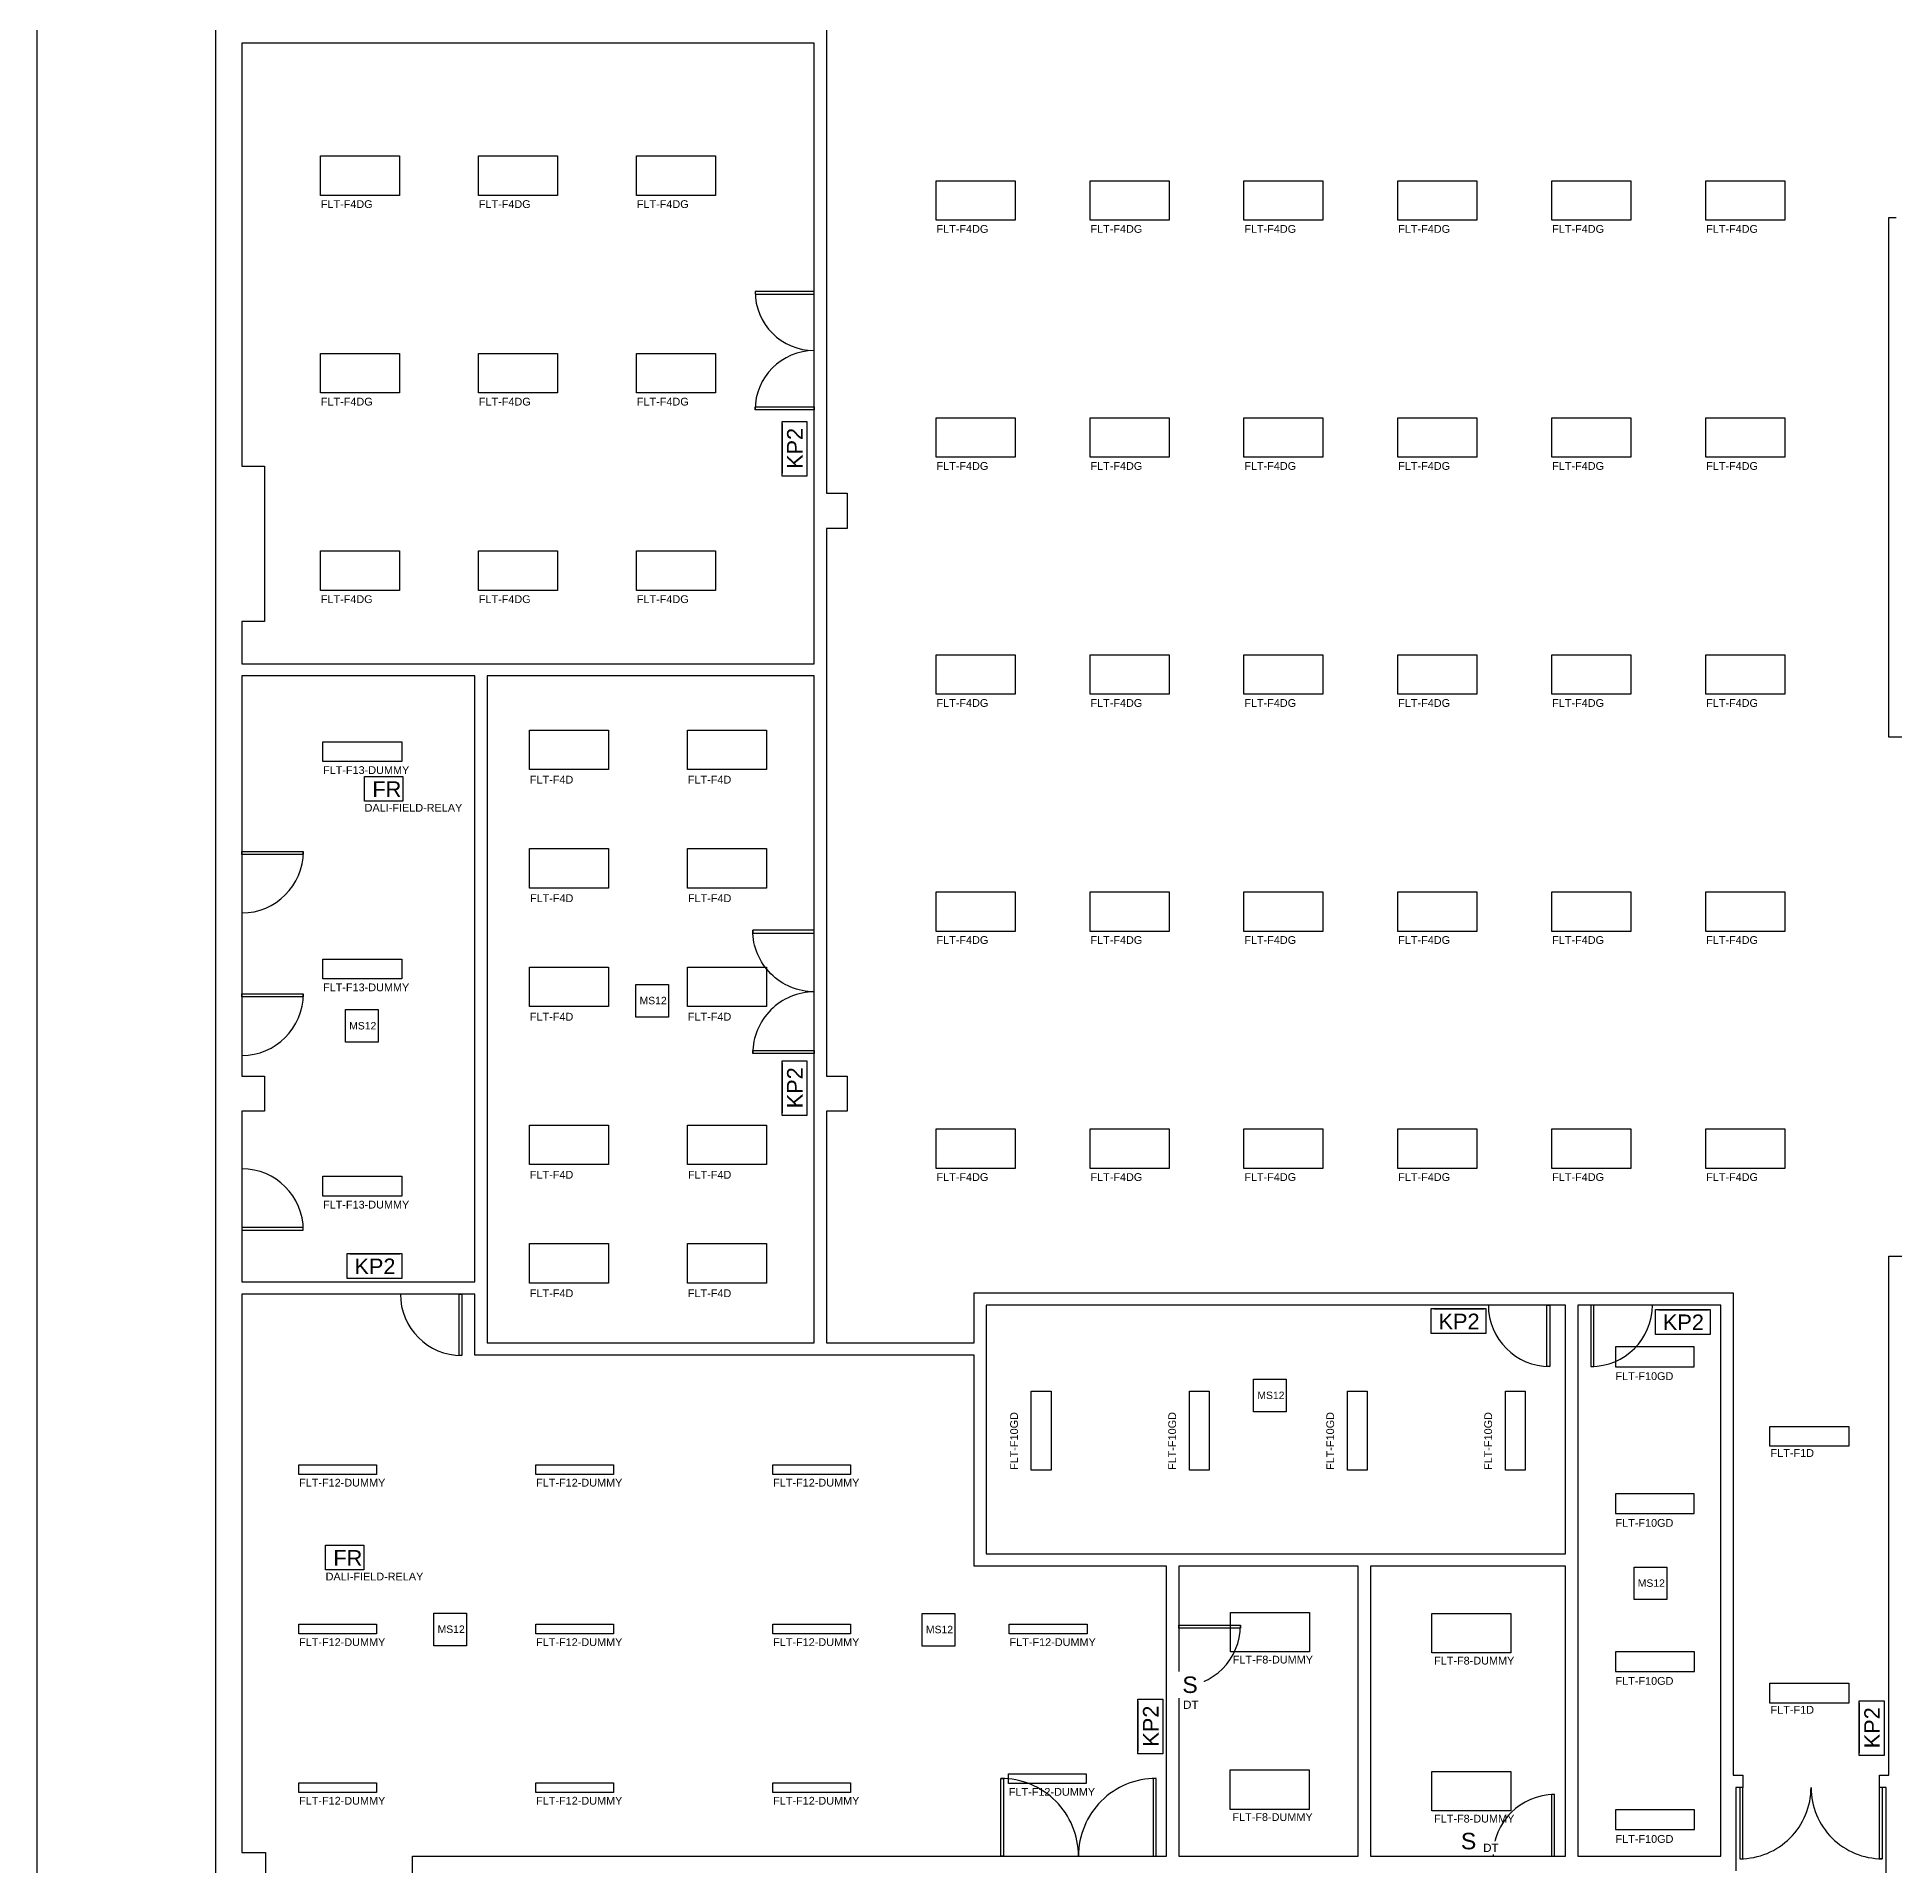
# Model space of a CAD drawing. Header units: inches. Extents: x 0 to 96268, y 0 to 72036.
# Drawn here: x 0 to 28685, y 25555 to 53791 of the extents above; entities that cross this region are included whole.
import ezdxf
from ezdxf.enums import TextEntityAlignment as Align

# ---------------------------------------------------------------- set-up
doc = ezdxf.new("R2010")
doc.units = ezdxf.units.IN
doc.header["$MEASUREMENT"] = 0
doc.layers.get('0').update_dxf_attribs({"color": 255})
doc.layers.add('FLT- Fixtures', color=90, linetype='Continuous')
doc.layers.add('FLT- Peripherals', color=170, linetype='Continuous')
doc.styles.get("Standard").update_dxf_attribs({"font": 'arial.ttf'})

# ---------------------------------------------------------------- blocks, each defined once
blk = doc.blocks.new('FLT-DMS12')
at = {"layer": 'FLT- Peripherals'}
blk.add_lwpolyline([(0, 504), (504, 504), (504, 0), (0, 0)], close=True, dxfattribs=at)
at = {"layer": 'FLT- Peripherals', "insert": (57, 313), "char_height": 114.8, "attachment_point": 1}
blk.add_mtext('MS12', dxfattribs=at)
blk = doc.blocks.new('FLT-KP2')
at = {"layer": 'FLT- Peripherals', "insert": (112, 307), "char_height": 240, "attachment_point": 1, "bg_fill": 3, "box_fill_scale": 1.3, "bg_fill_color": 256, "bg_fill_transparency": 0}
blk.add_mtext('KP2', dxfattribs=at)
at = {"layer": 'FLT- Peripherals'}
blk.add_lwpolyline([(0, 0), (0, 384), (844, 384), (844, 0)], close=True, dxfattribs=at)
blk = doc.blocks.new('FLT-F4DG')
at = {"layer": 'FLT- Fixtures'}
blk.add_lwpolyline([(0, 610), (1219, 610), (1219, 0), (0, 0)], close=True, dxfattribs=at)
blk.add_attdef('FLT-F4DG', text='', height=120, dxfattribs=at).set_placement((6, -194), (806, -194), align=Align.ALIGNED)
blk = doc.blocks.new('FLT-F4D')
at = {"layer": 'FLT- Fixtures'}
blk.add_lwpolyline([(0, 610), (1219, 610), (1219, 0), (0, 0)], close=True, dxfattribs=at)
blk.add_attdef('FLT-F4D', text='', height=120, dxfattribs=at).set_placement((6, -216), (676, -216), align=Align.ALIGNED)
blk = doc.blocks.new('FLT-F13-DUMMY')
at = {"layer": 'FLT- Fixtures'}
blk.add_lwpolyline([(0, 305), (1219, 305), (1219, 0), (0, 0)], close=True, dxfattribs=at)
blk.add_attdef('FLT-F13-DUMMY', text='', height=120, dxfattribs=at).set_placement((2, -193), (1334, -193), align=Align.ALIGNED)
blk = doc.blocks.new('FLT-F12-DUMMY')
at = {"layer": 'FLT- Fixtures'}
blk.add_lwpolyline([(0, 150), (1200, 150), (1200, 0), (0, 0)], close=True, dxfattribs=at)
blk.add_attdef('FLT-F12-DUMMY', text='', height=120, dxfattribs=at).set_placement((4, -188), (1336, -188), align=Align.ALIGNED)
blk = doc.blocks.new('FLT-FR')
at = {"layer": 'FLT- Fixtures', "insert": (120, 307), "char_height": 240, "attachment_point": 1, "bg_fill": 3, "box_fill_scale": 1.5, "bg_fill_color": 256, "bg_fill_transparency": 0}
blk.add_mtext('FR', dxfattribs=at)
at = {"layer": 'FLT- Fixtures'}
blk.add_lwpolyline([(0, 0), (0, 384), (591, 384), (591, 0)], close=True, dxfattribs=at)
blk.add_attdef('DALI-FIELD-RELAY', text='', height=120, dxfattribs=at).set_placement((0, -161), (1509, -161), align=Align.ALIGNED)
blk = doc.blocks.new('FLT-F8-DUMMY')
at = {"layer": 'FLT- Fixtures'}
blk.add_lwpolyline([(0, 610), (1219, 610), (1219, 0), (0, 0)], close=True, dxfattribs=at)
blk.add_attdef('FLT-F8-DUMMY', text='', height=120, dxfattribs=at).set_placement((36, -179), (1275, -179), align=Align.ALIGNED)
blk = doc.blocks.new('FLT-F1D')
at = {"layer": 'FLT- Fixtures'}
blk.add_lwpolyline([(0, 0), (0, 305), (1219, 305), (1219, 0)], close=True, dxfattribs=at)
blk.add_attdef('FLT-F1D', text='', height=120, dxfattribs=at).set_placement((10, -164), (681, -164), align=Align.ALIGNED)
blk = doc.blocks.new('FLT-F10GD')
at = {"layer": 'FLT- Fixtures'}
blk.add_lwpolyline([(1219, 0), (1219, 305), (0, 305), (0, 0)], close=True, dxfattribs=at)
blk.add_attdef('FLT-F10GD', text='', height=120, dxfattribs=at).set_placement((2, -206), (896, -206), align=Align.ALIGNED)

msp = doc.modelspace()

# ---------------------------------------------------------------- linework, layer by layer
msp.add_line((28491, 26764), (28491, 25664))
at = {"flags": 128}
for points in [[(3160, 44117), (6855, 44117), (12000, 44117), (12000, 46250), (12000, 46703), (12000, 53696), (3160, 53696), (3160, 47167), (3510, 47167), (3510, 44767), (3160, 44767)], [(3160, 40857), (3160, 37748), (3510, 37748), (3510, 37205), (3160, 37205), (3160, 34574), (6760, 34574), (6760, 40857), (6760, 43927), (3160, 43927), (3160, 42615), (3160, 42508)], [(12000, 37250), (12000, 37703), (12000, 43927), (6950, 43927), (6950, 40857), (6950, 34479), (6950, 33632), (8917, 33632), (12000, 33632), (12000, 33634), (12000, 36804)], [(23600, 34214), (14656, 34214), (14656, 33537), (14656, 30440), (14656, 30370), (16135, 30370), (17535, 30370), (20495, 30370), (23600, 30370)], [(24391, 34214), (23790, 34214), (23790, 30275), (23790, 25705), (24007, 25705), (25059, 25705), (26000, 25705), (26000, 26859), (26000, 34214)], [(20400, 30180), (17630, 30180), (17630, 29358), (17630, 25705), (20400, 25705), (20400, 25763)], [(23600, 25705), (23600, 30180), (20590, 30180), (20590, 25705), (22430, 25705), (23481, 25705)]]:
    msp.add_lwpolyline(points, close=True, dxfattribs=at)
for points in [[(29240, 42980), (28590, 42980), (28590, 46604), (28590, 47150), (28590, 51004), (28705, 51004)], [(17234, 25705), (17440, 25705), (17440, 30180), (16135, 30180), (16135, 30180), (14466, 30180), (14466, 33442), (6760, 33442), (6760, 34384), (3160, 34384), (3160, 34131), (3160, 25760), (3525, 25760), (3525, 25382), (5797, 25382), (5797, 25705), (17234, 25705)]]:
    msp.add_lwpolyline(points)
for points in [[(11085, 49866), (11085, 49821), (12000, 49821), (12000, 49866), (11085, 49866, 0.414213), (12000, 48951, 0.414213), (11085, 48036), (11085, 48081), (12000, 48081), (12000, 48036), (11085, 48036)], [(3160, 40268, 0.414213), (4110, 41218), (4110, 41173), (3160, 41173), (3160, 41218), (4110, 41218)], [(12000, 39050, -0.414265), (11050, 40000), (11050, 39955), (12000, 39955), (12000, 40000), (11050, 40000)], [(3160, 38068, 0.414213), (4110, 39018), (4110, 38973), (3160, 38973), (3160, 39018), (4110, 39018)], [(12000, 39050, 0.414265), (11050, 38100), (11050, 38145), (12000, 38145), (12000, 38100), (11050, 38100)], [(4110, 35368), (4110, 35413), (3160, 35413), (3160, 35368), (4110, 35368, 0.414213), (3160, 36318)], [(5609, 34384, 0.414213), (6559, 33434), (6514, 33434), (6514, 34384), (6559, 34384), (6559, 33434)], [(22408, 34214, 0.414213), (23358, 33264), (23313, 33264), (23313, 34214), (23358, 34214), (23358, 33264)], [(23991, 33264), (24036, 33264), (24036, 34214), (23991, 34214), (23991, 33264, 0.414213), (24941, 34214)], [(17630, 28319, 0.414213), (18580, 29269), (18580, 29224), (17630, 29224), (17630, 29269), (18580, 29269)], [(16079, 25705, 0.414265), (14879, 26905), (14924, 26905), (14924, 25705), (14879, 25705), (14879, 26905)], [(17279, 26905), (17234, 26905), (17234, 25705), (17279, 25705), (17279, 26905, 0.414265), (16079, 25705)], [(26291, 25664), (26336, 25664), (26336, 26764), (26291, 26764), (26291, 25664, 0.414265), (27391, 26764)], [(27391, 26764, 0.414265), (28491, 25664), (28446, 25664), (28446, 26764)], [(23430, 26655), (23385, 26655), (23385, 25705), (23430, 25705), (23430, 26655, 0.414213), (22480, 25705)]]:
    msp.add_lwpolyline(points, format="xyb")

# ---------------------------------------------------------------- block references
at = {"layer": 'FLT- Fixtures'}
for name, p, values in [('FLT-F4DG', (4374, 51347), {'FLT-F4DG': 'FLT-F4DG'}), ('FLT-F4DG', (6814, 51347), {'FLT-F4DG': 'FLT-F4DG'}), ('FLT-F4DG', (9254, 51347), {'FLT-F4DG': 'FLT-F4DG'}), ('FLT-F4DG', (13881, 50964), {'FLT-F4DG': 'FLT-F4DG'}), ('FLT-F4DG', (16258, 50964), {'FLT-F4DG': 'FLT-F4DG'}), ('FLT-F4DG', (18634, 50964), {'FLT-F4DG': 'FLT-F4DG'}), ('FLT-F4DG', (21011, 50964), {'FLT-F4DG': 'FLT-F4DG'}), ('FLT-F4DG', (23388, 50964), {'FLT-F4DG': 'FLT-F4DG'}), ('FLT-F4DG', (25765, 50964), {'FLT-F4DG': 'FLT-F4DG'}), ('FLT-F4DG', (4375, 48297), {'FLT-F4DG': 'FLT-F4DG'}), ('FLT-F4DG', (6815, 48297), {'FLT-F4DG': 'FLT-F4DG'}), ('FLT-F4DG', (9255, 48297), {'FLT-F4DG': 'FLT-F4DG'}), ('FLT-F4DG', (13881, 47304), {'FLT-F4DG': 'FLT-F4DG'}), ('FLT-F4DG', (16258, 47304), {'FLT-F4DG': 'FLT-F4DG'}), ('FLT-F4DG', (18634, 47304), {'FLT-F4DG': 'FLT-F4DG'}), ('FLT-F4DG', (21011, 47304), {'FLT-F4DG': 'FLT-F4DG'}), ('FLT-F4DG', (23388, 47304), {'FLT-F4DG': 'FLT-F4DG'}), ('FLT-F4DG', (25765, 47304), {'FLT-F4DG': 'FLT-F4DG'}), ('FLT-F4DG', (4374, 45247), {'FLT-F4DG': 'FLT-F4DG'}), ('FLT-F4DG', (6814, 45247), {'FLT-F4DG': 'FLT-F4DG'}), ('FLT-F4DG', (9254, 45247), {'FLT-F4DG': 'FLT-F4DG'}), ('FLT-F4DG', (13881, 43644), {'FLT-F4DG': 'FLT-F4DG'}), ('FLT-F4DG', (16258, 43644), {'FLT-F4DG': 'FLT-F4DG'}), ('FLT-F4DG', (18634, 43644), {'FLT-F4DG': 'FLT-F4DG'}), ('FLT-F4DG', (21011, 43644), {'FLT-F4DG': 'FLT-F4DG'}), ('FLT-F4DG', (23388, 43644), {'FLT-F4DG': 'FLT-F4DG'}), ('FLT-F4DG', (25765, 43644), {'FLT-F4DG': 'FLT-F4DG'}), ('FLT-F4D', (7603, 42482), {'FLT-F4D': 'FLT-F4D'}), ('FLT-F4D', (10042, 42482), {'FLT-F4D': 'FLT-F4D'}), ('FLT-F13-DUMMY', (4412, 42607), {'FLT-F13-DUMMY': 'FLT-F13-DUMMY'}), ('FLT-F4D', (7604, 40652), {'FLT-F4D': 'FLT-F4D'}), ('FLT-F4D', (10043, 40652), {'FLT-F4D': 'FLT-F4D'}), ('FLT-F4DG', (13881, 39984), {'FLT-F4DG': 'FLT-F4DG'}), ('FLT-F4DG', (16258, 39984), {'FLT-F4DG': 'FLT-F4DG'}), ('FLT-F4DG', (18634, 39984), {'FLT-F4DG': 'FLT-F4DG'}), ('FLT-F4DG', (21011, 39984), {'FLT-F4DG': 'FLT-F4DG'}), ('FLT-F4DG', (23388, 39984), {'FLT-F4DG': 'FLT-F4DG'}), ('FLT-F4DG', (25765, 39984), {'FLT-F4DG': 'FLT-F4DG'}), ('FLT-F13-DUMMY', (4412, 39252), {'FLT-F13-DUMMY': 'FLT-F13-DUMMY'}), ('FLT-F4D', (7603, 38822), {'FLT-F4D': 'FLT-F4D'}), ('FLT-F4D', (10042, 38822), {'FLT-F4D': 'FLT-F4D'}), ('FLT-F4D', (7603, 36382), {'FLT-F4D': 'FLT-F4D'}), ('FLT-F4D', (10043, 36382), {'FLT-F4D': 'FLT-F4D'}), ('FLT-F4DG', (13881, 36324), {'FLT-F4DG': 'FLT-F4DG'}), ('FLT-F4DG', (16258, 36324), {'FLT-F4DG': 'FLT-F4DG'}), ('FLT-F4DG', (18634, 36324), {'FLT-F4DG': 'FLT-F4DG'}), ('FLT-F4DG', (21011, 36324), {'FLT-F4DG': 'FLT-F4DG'}), ('FLT-F4DG', (23388, 36324), {'FLT-F4DG': 'FLT-F4DG'}), ('FLT-F4DG', (25765, 36324), {'FLT-F4DG': 'FLT-F4DG'}), ('FLT-F13-DUMMY', (4412, 35897), {'FLT-F13-DUMMY': 'FLT-F13-DUMMY'}), ('FLT-F4D', (7603, 34552), {'FLT-F4D': 'FLT-F4D'}), ('FLT-F4D', (10042, 34552), {'FLT-F4D': 'FLT-F4D'}), ('FLT-F10GD', (24369, 33262), {'FLT-F10GD': 'FLT-F10GD'}), ('FLT-F1D', (26756, 32033), {'FLT-F1D': 'FLT-F1D'}), ('FLT-F12-DUMMY', (4040, 31599), {'FLT-F12-DUMMY': 'FLT-F12-DUMMY'}), ('FLT-F12-DUMMY', (7700, 31599), {'FLT-F12-DUMMY': 'FLT-F12-DUMMY'}), ('FLT-F12-DUMMY', (11360, 31599), {'FLT-F12-DUMMY': 'FLT-F12-DUMMY'}), ('FLT-F10GD', (24369, 30996), {'FLT-F10GD': 'FLT-F10GD'}), ('FLT-F12-DUMMY', (4040, 29137), {'FLT-F12-DUMMY': 'FLT-F12-DUMMY'}), ('FLT-F12-DUMMY', (7700, 29137), {'FLT-F12-DUMMY': 'FLT-F12-DUMMY'}), ('FLT-F12-DUMMY', (11360, 29137), {'FLT-F12-DUMMY': 'FLT-F12-DUMMY'}), ('FLT-F12-DUMMY', (15011, 29137), {'FLT-F12-DUMMY': 'FLT-F12-DUMMY'}), ('FLT-F8-DUMMY', (18425, 28858), {'FLT-F8-DUMMY': 'FLT-F8-DUMMY'}), ('FLT-F8-DUMMY', (21534, 28842), {'FLT-F8-DUMMY': 'FLT-F8-DUMMY'}), ('FLT-F10GD', (24370, 28556), {'FLT-F10GD': 'FLT-F10GD'}), ('FLT-F1D', (26756, 28068), {'FLT-F1D': 'FLT-F1D'}), ('FLT-F12-DUMMY', (15000, 26825), {'FLT-F12-DUMMY': 'FLT-F12-DUMMY'}), ('FLT-F8-DUMMY', (18420, 26427), {'FLT-F8-DUMMY': 'FLT-F8-DUMMY'}), ('FLT-F8-DUMMY', (21534, 26402), {'FLT-F8-DUMMY': 'FLT-F8-DUMMY'}), ('FLT-F12-DUMMY', (4040, 26688), {'FLT-F12-DUMMY': 'FLT-F12-DUMMY'}), ('FLT-F12-DUMMY', (7700, 26688), {'FLT-F12-DUMMY': 'FLT-F12-DUMMY'}), ('FLT-F12-DUMMY', (11360, 26688), {'FLT-F12-DUMMY': 'FLT-F12-DUMMY'}), ('FLT-F10GD', (24370, 26116), {'FLT-F10GD': 'FLT-F10GD'})]:
    msp.add_blockref(name, p, dxfattribs=at).add_auto_attribs(values)
ref = msp.add_blockref('FLT-F10GD', (15351, 31665), dxfattribs=dict(at, xscale=-1, rotation=270))
ref.add_attrib('FLT-F10GD', 'FLT-F10GD', dxfattribs={"height": 120, "rotation": 90}).set_placement((15145, 31667), (15145, 32561), align=Align.ALIGNED)
ref = msp.add_blockref('FLT-F10GD', (17792, 31665), dxfattribs=dict(at, xscale=-1, rotation=270))
ref.add_attrib('FLT-F10GD', 'FLT-F10GD', dxfattribs={"height": 120, "rotation": 90}).set_placement((17586, 31667), (17586, 32561), align=Align.ALIGNED)
ref = msp.add_blockref('FLT-F10GD', (20232, 31665), dxfattribs=dict(at, xscale=-1, rotation=270))
ref.add_attrib('FLT-F10GD', 'FLT-F10GD', dxfattribs={"height": 120, "rotation": 90}).set_placement((20026, 31667), (20026, 32561), align=Align.ALIGNED)
ref = msp.add_blockref('FLT-F10GD', (22671, 31665), dxfattribs=dict(at, xscale=-1, rotation=270))
ref.add_attrib('FLT-F10GD', 'FLT-F10GD', dxfattribs={"height": 120, "rotation": 90}).set_placement((22465, 31667), (22465, 32561), align=Align.ALIGNED)
at = {"layer": 'FLT- Peripherals'}
for p in [(9245, 38660), (4761, 38271), (18784, 32564), (24658, 29665), (6127, 28953), (13667, 28948)]:
    msp.add_blockref('FLT-DMS12', p, dxfattribs=at)
at = {"layer": 'FLT- Peripherals', "rotation": 89.99999999999991}
msp.add_blockref('FLT-KP2', (28520, 27258), dxfattribs=at)

# ---------------------------------------------------------------- next in the draw order: linework, layer by layer
msp.add_lwpolyline([(28552, 25439), (28552, 26764), (28446, 26764), (28446, 26954), (28590, 26954), (28590, 34404), (28590, 34969), (29650, 34969)])

# ---------------------------------------------------------------- next in the draw order: block references
at = {"layer": 'FLT- Fixtures'}
for p in [(5056, 41993), (4454, 30123)]:
    msp.add_blockref('FLT-FR', p, dxfattribs=at).add_auto_attribs({'DALI-FIELD-RELAY': 'DALI-FIELD-RELAY'})
at = {"layer": 'FLT- Peripherals', "rotation": 89.99999999999991}
for p in [(11886, 47012), (11886, 37140), (17382, 27283)]:
    msp.add_blockref('FLT-KP2', p, dxfattribs=at)
at = {"layer": 'FLT- Peripherals'}
for p in [(4787, 34625), (21527, 33774), (24991, 33761)]:
    msp.add_blockref('FLT-KP2', p, dxfattribs=at)

# ---------------------------------------------------------------- next in the draw order: linework, layer by layer
msp.add_lwpolyline([(0, 72036), (96268, 72036), (96268, 0), (0, 0)], close=True)
for points in [[(65037, 37712), (57755, 37712), (57755, 43212), (59595, 43212), (59595, 58977), (2755, 58977), (2755, 24979), (11755, 24977), (11755, 6977), (58561, 6977), (58561, 7450), (55243, 7450), (55243, 22477), (46265, 22477)], [(12190, 56730), (12190, 53791), (12190, 53694), (12190, 53638), (12190, 46748), (12510, 46748), (12510, 46205), (12190, 46205), (12190, 44022), (12190, 37748), (12510, 37748), (12510, 37205), (12190, 37205), (12190, 36804), (12190, 33632), (14466, 33632), (14466, 34404), (23695, 34404), (24391, 34404), (26095, 34404), (26190, 34404), (26190, 26954), (26209, 26954), (26336, 26954), (26336, 26764), (26228, 26764), (26228, 25477)]]:
    msp.add_lwpolyline(points)

# ---------------------------------------------------------------- next in the draw order: texts
at = {"char_height": 127.7, "attachment_point": 1, "bg_fill": 3, "box_fill_scale": 1.3, "bg_fill_color": 256, "bg_fill_transparency": 0}
for insert in [(17695, 28106), (22328, 25897)]:
    msp.add_mtext('DT', dxfattribs=dict(at, insert=insert))

# ---------------------------------------------------------------- next in the draw order: texts
at = {"char_height": 255, "attachment_point": 1, "bg_fill": 3, "box_fill_scale": 1.3, "bg_fill_color": 256, "bg_fill_transparency": 0}
for insert in [(17683, 28479), (21984, 26065)]:
    msp.add_mtext('S', dxfattribs=dict(at, insert=insert))

doc.saveas('drawing.dxf')
